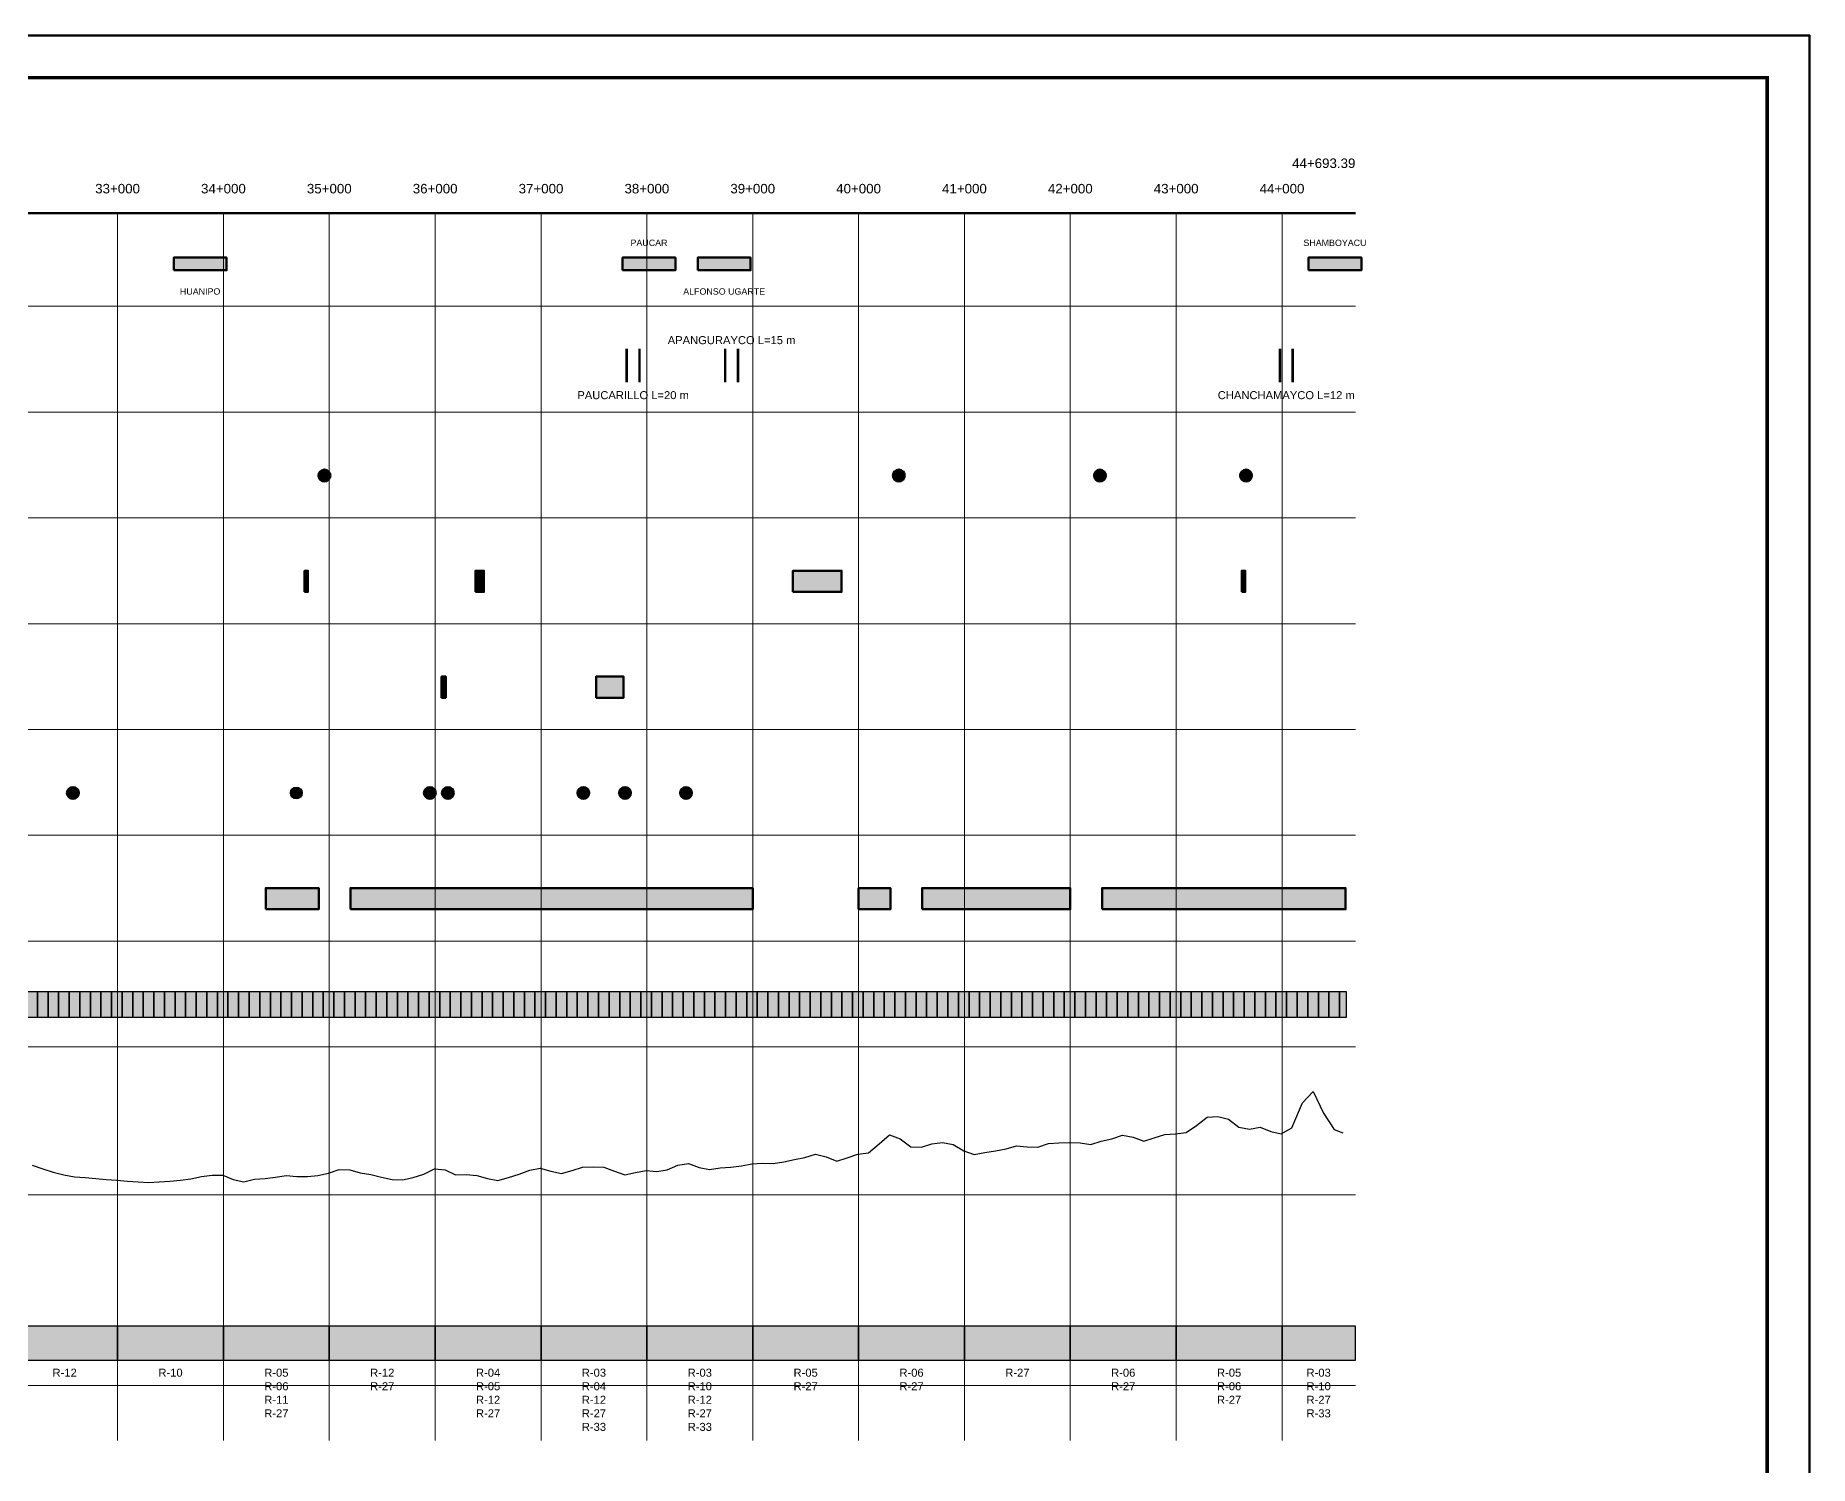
# Model space of a CAD drawing. Header units: metres. Extents: x 360050 to 393690, y 9180000 to 9233950.
# Drawn here: x 376931 to 393690, y 9190242 to 9203760 of the extents above; entities that cross this region are included whole.
import ezdxf
from ezdxf.enums import TextEntityAlignment as Align

# ---------------------------------------------------------------- set-up
doc = ezdxf.new("R2010")
doc.units = ezdxf.units.M
doc.header["$LTSCALE"] = 0.25
for name, color, linetype, lineweight in [('EJE-VIA', 5, 'CONTINUOUS', 60), ('GRILLA', 9, 'CONTINUOUS', 13), ('MARCO', 7, 'CONTINUOUS', 50), ('TERRENO', 7, 'CONTINUOUS', 30)]:
    doc.layers.add(name, color=color, linetype=linetype, lineweight=lineweight)
for name, color, linetype in [('LOCALIDADES', 7, 'CONTINUOUS'), ('PROGRESIVAS', 5, 'CONTINUOUS'), ('TEXTOS', 7, 'CONTINUOUS')]:
    doc.layers.add(name, color=color, linetype=linetype)
for name, color, linetype, true_color in [('NIVEL-ALTO', 1, 'CONTINUOUS', 0xe63c3c), ('NIVEL-BAJO', 3, 'CONTINUOUS', 0x6eb45a), ('NIVEL-MODERADO', 30, 'CONTINUOUS', 0xf5be28), ('R-INTERFERENCIAS', 3, 'CONTINUOUS', 0x00c800), ('R-PUENTES', 1, 'CONTINUOUS', 0xe60000)]:
    doc.layers.add(name, color=color, linetype=linetype, true_color=true_color)
for name, color, linetype, lineweight, true_color in [('R-EROSION', 6, 'CONTINUOUS', 100, 0xdc00dc), ('R-INUNDACION', 150, 'CONTINUOUS', 100, 0x286edc), ('R-PLATAFORMA', 8, 'CONTINUOUS', 100, 0x787878), ('R-PREDIOS', 30, 'CONTINUOUS', 100, 0xe68200), ('R-RIEGO', 140, 'CONTINUOUS', 100, 0x008c8c), ('R-TALUDES', 1, 'CONTINUOUS', 100, 0xe60000)]:
    doc.layers.add(name, color=color, linetype=linetype, lineweight=lineweight, true_color=true_color)
doc.styles.get("Standard").update_dxf_attribs({"font": 'arial.ttf'})

msp = doc.modelspace()

# ---------------------------------------------------------------- hatches: boundary and pattern name
at = {"layer": 'NIVEL-ALTO', "true_color": 0xe63c3c}
h = msp.add_hatch(color=7, dxfattribs=at)
h.dxf.hatch_style = 1
h.paths.add_polyline_path([(379350, 9194480), (379450, 9194480), (379450, 9194720), (379350, 9194720)])
h = msp.add_hatch(color=7, dxfattribs=at)
h.dxf.hatch_style = 1
h.paths.add_polyline_path([(379450, 9194480), (379550, 9194480), (379550, 9194720), (379450, 9194720)])
h = msp.add_hatch(color=7, dxfattribs=at)
h.dxf.hatch_style = 1
h.paths.add_polyline_path([(379550, 9194480), (379650, 9194480), (379650, 9194720), (379550, 9194720)])
h = msp.add_hatch(color=7, dxfattribs=at)
h.dxf.hatch_style = 1
h.paths.add_polyline_path([(379650, 9194480), (379750, 9194480), (379750, 9194720), (379650, 9194720)])
h = msp.add_hatch(color=7, dxfattribs=at)
h.dxf.hatch_style = 1
h.paths.add_polyline_path([(379750, 9194480), (379850, 9194480), (379850, 9194720), (379750, 9194720)])
h = msp.add_hatch(color=7, dxfattribs=at)
h.dxf.hatch_style = 1
h.paths.add_polyline_path([(380250, 9194480), (380350, 9194480), (380350, 9194720), (380250, 9194720)])
h = msp.add_hatch(color=7, dxfattribs=at)
h.dxf.hatch_style = 1
h.paths.add_polyline_path([(380750, 9194480), (380850, 9194480), (380850, 9194720), (380750, 9194720)])
h = msp.add_hatch(color=7, dxfattribs=at)
h.dxf.hatch_style = 1
h.paths.add_polyline_path([(380850, 9194480), (380950, 9194480), (380950, 9194720), (380850, 9194720)])
h = msp.add_hatch(color=7, dxfattribs=at)
h.dxf.hatch_style = 1
h.paths.add_polyline_path([(380950, 9194480), (381050, 9194480), (381050, 9194720), (380950, 9194720)])
h = msp.add_hatch(color=7, dxfattribs=at)
h.dxf.hatch_style = 1
h.paths.add_polyline_path([(381050, 9194480), (381150, 9194480), (381150, 9194720), (381050, 9194720)])
h = msp.add_hatch(color=7, dxfattribs=at)
h.dxf.hatch_style = 1
h.paths.add_polyline_path([(381150, 9194480), (381250, 9194480), (381250, 9194720), (381150, 9194720)])
h = msp.add_hatch(color=7, dxfattribs=at)
h.dxf.hatch_style = 1
h.paths.add_polyline_path([(382150, 9194480), (382250, 9194480), (382250, 9194720), (382150, 9194720)])
h = msp.add_hatch(color=7, dxfattribs=at)
h.dxf.hatch_style = 1
h.paths.add_polyline_path([(382350, 9194480), (382450, 9194480), (382450, 9194720), (382350, 9194720)])
h = msp.add_hatch(color=7, dxfattribs=at)
h.dxf.hatch_style = 1
h.paths.add_polyline_path([(386150, 9194480), (386250, 9194480), (386250, 9194720), (386150, 9194720)])
h = msp.add_hatch(color=7, dxfattribs=at)
h.dxf.hatch_style = 1
h.paths.add_polyline_path([(386250, 9194480), (386350, 9194480), (386350, 9194720), (386250, 9194720)])
h = msp.add_hatch(color=7, dxfattribs=at)
h.dxf.hatch_style = 1
h.paths.add_polyline_path([(386350, 9194480), (386450, 9194480), (386450, 9194720), (386350, 9194720)])
h = msp.add_hatch(color=7, dxfattribs=at)
h.dxf.hatch_style = 1
h.paths.add_polyline_path([(386450, 9194480), (386550, 9194480), (386550, 9194720), (386450, 9194720)])
h = msp.add_hatch(color=7, dxfattribs=at)
h.dxf.hatch_style = 1
h.paths.add_polyline_path([(388050, 9194480), (388150, 9194480), (388150, 9194720), (388050, 9194720)])
h = msp.add_hatch(color=7, dxfattribs=at)
h.dxf.hatch_style = 1
h.paths.add_polyline_path([(388150, 9194480), (388250, 9194480), (388250, 9194720), (388150, 9194720)])
at = {"layer": 'NIVEL-BAJO', "true_color": 0x6eb45a}
h = msp.add_hatch(color=7, dxfattribs=at)
h.dxf.hatch_style = 1
h.paths.add_polyline_path([(376850, 9194480), (376950, 9194480), (376950, 9194720), (376850, 9194720)])
h = msp.add_hatch(color=7, dxfattribs=at)
h.dxf.hatch_style = 1
h.paths.add_polyline_path([(376950, 9194480), (377050, 9194480), (377050, 9194720), (376950, 9194720)])
h = msp.add_hatch(color=7, dxfattribs=at)
h.dxf.hatch_style = 1
h.paths.add_polyline_path([(377050, 9194480), (377150, 9194480), (377150, 9194720), (377050, 9194720)])
h = msp.add_hatch(color=7, dxfattribs=at)
h.dxf.hatch_style = 1
h.paths.add_polyline_path([(377150, 9194480), (377250, 9194480), (377250, 9194720), (377150, 9194720)])
h = msp.add_hatch(color=7, dxfattribs=at)
h.dxf.hatch_style = 1
h.paths.add_polyline_path([(377250, 9194480), (377350, 9194480), (377350, 9194720), (377250, 9194720)])
h = msp.add_hatch(color=7, dxfattribs=at)
h.dxf.hatch_style = 1
h.paths.add_polyline_path([(377350, 9194480), (377450, 9194480), (377450, 9194720), (377350, 9194720)])
h = msp.add_hatch(color=7, dxfattribs=at)
h.dxf.hatch_style = 1
h.paths.add_polyline_path([(377450, 9194480), (377550, 9194480), (377550, 9194720), (377450, 9194720)])
h = msp.add_hatch(color=7, dxfattribs=at)
h.dxf.hatch_style = 1
h.paths.add_polyline_path([(377550, 9194480), (377650, 9194480), (377650, 9194720), (377550, 9194720)])
h = msp.add_hatch(color=7, dxfattribs=at)
h.dxf.hatch_style = 1
h.paths.add_polyline_path([(377650, 9194480), (377750, 9194480), (377750, 9194720), (377650, 9194720)])
h = msp.add_hatch(color=7, dxfattribs=at)
h.dxf.hatch_style = 1
h.paths.add_polyline_path([(377750, 9194480), (377850, 9194480), (377850, 9194720), (377750, 9194720)])
h = msp.add_hatch(color=7, dxfattribs=at)
h.dxf.hatch_style = 1
h.paths.add_polyline_path([(377850, 9194480), (377950, 9194480), (377950, 9194720), (377850, 9194720)])
h = msp.add_hatch(color=7, dxfattribs=at)
h.dxf.hatch_style = 1
h.paths.add_polyline_path([(377950, 9194480), (378050, 9194480), (378050, 9194720), (377950, 9194720)])
h = msp.add_hatch(color=7, dxfattribs=at)
h.dxf.hatch_style = 1
h.paths.add_polyline_path([(378050, 9194480), (378150, 9194480), (378150, 9194720), (378050, 9194720)])
h = msp.add_hatch(color=7, dxfattribs=at)
h.dxf.hatch_style = 1
h.paths.add_polyline_path([(378150, 9194480), (378250, 9194480), (378250, 9194720), (378150, 9194720)])
h = msp.add_hatch(color=7, dxfattribs=at)
h.dxf.hatch_style = 1
h.paths.add_polyline_path([(378250, 9194480), (378350, 9194480), (378350, 9194720), (378250, 9194720)])
h = msp.add_hatch(color=7, dxfattribs=at)
h.dxf.hatch_style = 1
h.paths.add_polyline_path([(378350, 9194480), (378450, 9194480), (378450, 9194720), (378350, 9194720)])
h = msp.add_hatch(color=7, dxfattribs=at)
h.dxf.hatch_style = 1
h.paths.add_polyline_path([(378450, 9194480), (378550, 9194480), (378550, 9194720), (378450, 9194720)])
h = msp.add_hatch(color=7, dxfattribs=at)
h.dxf.hatch_style = 1
h.paths.add_polyline_path([(378550, 9194480), (378650, 9194480), (378650, 9194720), (378550, 9194720)])
h = msp.add_hatch(color=7, dxfattribs=at)
h.dxf.hatch_style = 1
h.paths.add_polyline_path([(378650, 9194480), (378750, 9194480), (378750, 9194720), (378650, 9194720)])
h = msp.add_hatch(color=7, dxfattribs=at)
h.dxf.hatch_style = 1
h.paths.add_polyline_path([(378750, 9194480), (378850, 9194480), (378850, 9194720), (378750, 9194720)])
h = msp.add_hatch(color=7, dxfattribs=at)
h.dxf.hatch_style = 1
h.paths.add_polyline_path([(378850, 9194480), (378950, 9194480), (378950, 9194720), (378850, 9194720)])
h = msp.add_hatch(color=7, dxfattribs=at)
h.dxf.hatch_style = 1
h.paths.add_polyline_path([(378950, 9194480), (379050, 9194480), (379050, 9194720), (378950, 9194720)])
h = msp.add_hatch(color=7, dxfattribs=at)
h.dxf.hatch_style = 1
h.paths.add_polyline_path([(379950, 9194480), (380050, 9194480), (380050, 9194720), (379950, 9194720)])
h = msp.add_hatch(color=7, dxfattribs=at)
h.dxf.hatch_style = 1
h.paths.add_polyline_path([(381350, 9194480), (381450, 9194480), (381450, 9194720), (381350, 9194720)])
h = msp.add_hatch(color=7, dxfattribs=at)
h.dxf.hatch_style = 1
h.paths.add_polyline_path([(381450, 9194480), (381550, 9194480), (381550, 9194720), (381450, 9194720)])
h = msp.add_hatch(color=7, dxfattribs=at)
h.dxf.hatch_style = 1
h.paths.add_polyline_path([(381550, 9194480), (381650, 9194480), (381650, 9194720), (381550, 9194720)])
h = msp.add_hatch(color=7, dxfattribs=at)
h.dxf.hatch_style = 1
h.paths.add_polyline_path([(381850, 9194480), (381950, 9194480), (381950, 9194720), (381850, 9194720)])
h = msp.add_hatch(color=7, dxfattribs=at)
h.dxf.hatch_style = 1
h.paths.add_polyline_path([(381950, 9194480), (382050, 9194480), (382050, 9194720), (381950, 9194720)])
h = msp.add_hatch(color=7, dxfattribs=at)
h.dxf.hatch_style = 1
h.paths.add_polyline_path([(383050, 9194480), (383150, 9194480), (383150, 9194720), (383050, 9194720)])
h = msp.add_hatch(color=7, dxfattribs=at)
h.dxf.hatch_style = 1
h.paths.add_polyline_path([(383550, 9194480), (383650, 9194480), (383650, 9194720), (383550, 9194720)])
h = msp.add_hatch(color=7, dxfattribs=at)
h.dxf.hatch_style = 1
h.paths.add_polyline_path([(383650, 9194480), (383750, 9194480), (383750, 9194720), (383650, 9194720)])
h = msp.add_hatch(color=7, dxfattribs=at)
h.dxf.hatch_style = 1
h.paths.add_polyline_path([(385250, 9194480), (385350, 9194480), (385350, 9194720), (385250, 9194720)])
h = msp.add_hatch(color=7, dxfattribs=at)
h.dxf.hatch_style = 1
h.paths.add_polyline_path([(385350, 9194480), (385450, 9194480), (385450, 9194720), (385350, 9194720)])
h = msp.add_hatch(color=7, dxfattribs=at)
h.dxf.hatch_style = 1
h.paths.add_polyline_path([(385450, 9194480), (385550, 9194480), (385550, 9194720), (385450, 9194720)])
h = msp.add_hatch(color=7, dxfattribs=at)
h.dxf.hatch_style = 1
h.paths.add_polyline_path([(385550, 9194480), (385650, 9194480), (385650, 9194720), (385550, 9194720)])
h = msp.add_hatch(color=7, dxfattribs=at)
h.dxf.hatch_style = 1
h.paths.add_polyline_path([(385650, 9194480), (385750, 9194480), (385750, 9194720), (385650, 9194720)])
h = msp.add_hatch(color=7, dxfattribs=at)
h.dxf.hatch_style = 1
h.paths.add_polyline_path([(386550, 9194480), (386650, 9194480), (386650, 9194720), (386550, 9194720)])
h = msp.add_hatch(color=7, dxfattribs=at)
h.dxf.hatch_style = 1
h.paths.add_polyline_path([(386650, 9194480), (386750, 9194480), (386750, 9194720), (386650, 9194720)])
h = msp.add_hatch(color=7, dxfattribs=at)
h.dxf.hatch_style = 1
h.paths.add_polyline_path([(386850, 9194480), (386950, 9194480), (386950, 9194720), (386850, 9194720)])
h = msp.add_hatch(color=7, dxfattribs=at)
h.dxf.hatch_style = 1
h.paths.add_polyline_path([(386950, 9194480), (387050, 9194480), (387050, 9194720), (386950, 9194720)])
h = msp.add_hatch(color=7, dxfattribs=at)
h.dxf.hatch_style = 1
h.paths.add_polyline_path([(387050, 9194480), (387150, 9194480), (387150, 9194720), (387050, 9194720)])
h = msp.add_hatch(color=7, dxfattribs=at)
h.dxf.hatch_style = 1
h.paths.add_polyline_path([(387150, 9194480), (387250, 9194480), (387250, 9194720), (387150, 9194720)])
h = msp.add_hatch(color=7, dxfattribs=at)
h.dxf.hatch_style = 1
h.paths.add_polyline_path([(387250, 9194480), (387350, 9194480), (387350, 9194720), (387250, 9194720)])
h = msp.add_hatch(color=7, dxfattribs=at)
h.dxf.hatch_style = 1
h.paths.add_polyline_path([(387350, 9194480), (387450, 9194480), (387450, 9194720), (387350, 9194720)])
h = msp.add_hatch(color=7, dxfattribs=at)
h.dxf.hatch_style = 1
h.paths.add_polyline_path([(387450, 9194480), (387550, 9194480), (387550, 9194720), (387450, 9194720)])
h = msp.add_hatch(color=7, dxfattribs=at)
h.dxf.hatch_style = 1
h.paths.add_polyline_path([(387550, 9194480), (387650, 9194480), (387650, 9194720), (387550, 9194720)])
h = msp.add_hatch(color=7, dxfattribs=at)
h.dxf.hatch_style = 1
h.paths.add_polyline_path([(387650, 9194480), (387750, 9194480), (387750, 9194720), (387650, 9194720)])
h = msp.add_hatch(color=7, dxfattribs=at)
h.dxf.hatch_style = 1
h.paths.add_polyline_path([(388350, 9194480), (388450, 9194480), (388450, 9194720), (388350, 9194720)])
h = msp.add_hatch(color=7, dxfattribs=at)
h.dxf.hatch_style = 1
h.paths.add_polyline_path([(388450, 9194480), (388550, 9194480), (388550, 9194720), (388450, 9194720)])
h = msp.add_hatch(color=7, dxfattribs=at)
h.dxf.hatch_style = 1
h.paths.add_polyline_path([(388750, 9194480), (388850, 9194480), (388850, 9194720), (388750, 9194720)])
h = msp.add_hatch(color=7, dxfattribs=at)
h.dxf.hatch_style = 1
h.paths.add_polyline_path([(389150, 9194480), (389250, 9194480), (389250, 9194720), (389150, 9194720)])
at = {"layer": 'NIVEL-MODERADO', "true_color": 0xf5be28}
h = msp.add_hatch(color=7, dxfattribs=at)
h.dxf.hatch_style = 1
h.paths.add_polyline_path([(379050, 9194480), (379150, 9194480), (379150, 9194720), (379050, 9194720)])
h = msp.add_hatch(color=7, dxfattribs=at)
h.dxf.hatch_style = 1
h.paths.add_polyline_path([(379150, 9194480), (379250, 9194480), (379250, 9194720), (379150, 9194720)])
h = msp.add_hatch(color=7, dxfattribs=at)
h.dxf.hatch_style = 1
h.paths.add_polyline_path([(379250, 9194480), (379350, 9194480), (379350, 9194720), (379250, 9194720)])
h = msp.add_hatch(color=7, dxfattribs=at)
h.dxf.hatch_style = 1
h.paths.add_polyline_path([(379850, 9194480), (379950, 9194480), (379950, 9194720), (379850, 9194720)])
h = msp.add_hatch(color=7, dxfattribs=at)
h.dxf.hatch_style = 1
h.paths.add_polyline_path([(380050, 9194480), (380150, 9194480), (380150, 9194720), (380050, 9194720)])
h = msp.add_hatch(color=7, dxfattribs=at)
h.dxf.hatch_style = 1
h.paths.add_polyline_path([(380150, 9194480), (380250, 9194480), (380250, 9194720), (380150, 9194720)])
h = msp.add_hatch(color=7, dxfattribs=at)
h.dxf.hatch_style = 1
h.paths.add_polyline_path([(380350, 9194480), (380450, 9194480), (380450, 9194720), (380350, 9194720)])
h = msp.add_hatch(color=7, dxfattribs=at)
h.dxf.hatch_style = 1
h.paths.add_polyline_path([(380450, 9194480), (380550, 9194480), (380550, 9194720), (380450, 9194720)])
h = msp.add_hatch(color=7, dxfattribs=at)
h.dxf.hatch_style = 1
h.paths.add_polyline_path([(380550, 9194480), (380650, 9194480), (380650, 9194720), (380550, 9194720)])
h = msp.add_hatch(color=7, dxfattribs=at)
h.dxf.hatch_style = 1
h.paths.add_polyline_path([(380650, 9194480), (380750, 9194480), (380750, 9194720), (380650, 9194720)])
h = msp.add_hatch(color=7, dxfattribs=at)
h.dxf.hatch_style = 1
h.paths.add_polyline_path([(381250, 9194480), (381350, 9194480), (381350, 9194720), (381250, 9194720)])
h = msp.add_hatch(color=7, dxfattribs=at)
h.dxf.hatch_style = 1
h.paths.add_polyline_path([(381650, 9194480), (381750, 9194480), (381750, 9194720), (381650, 9194720)])
h = msp.add_hatch(color=7, dxfattribs=at)
h.dxf.hatch_style = 1
h.paths.add_polyline_path([(381750, 9194480), (381850, 9194480), (381850, 9194720), (381750, 9194720)])
h = msp.add_hatch(color=7, dxfattribs=at)
h.dxf.hatch_style = 1
h.paths.add_polyline_path([(382050, 9194480), (382150, 9194480), (382150, 9194720), (382050, 9194720)])
h = msp.add_hatch(color=7, dxfattribs=at)
h.dxf.hatch_style = 1
h.paths.add_polyline_path([(382250, 9194480), (382350, 9194480), (382350, 9194720), (382250, 9194720)])
h = msp.add_hatch(color=7, dxfattribs=at)
h.dxf.hatch_style = 1
h.paths.add_polyline_path([(382450, 9194480), (382550, 9194480), (382550, 9194720), (382450, 9194720)])
h = msp.add_hatch(color=7, dxfattribs=at)
h.dxf.hatch_style = 1
h.paths.add_polyline_path([(382550, 9194480), (382650, 9194480), (382650, 9194720), (382550, 9194720)])
h = msp.add_hatch(color=7, dxfattribs=at)
h.dxf.hatch_style = 1
h.paths.add_polyline_path([(382650, 9194480), (382750, 9194480), (382750, 9194720), (382650, 9194720)])
h = msp.add_hatch(color=7, dxfattribs=at)
h.dxf.hatch_style = 1
h.paths.add_polyline_path([(382750, 9194480), (382850, 9194480), (382850, 9194720), (382750, 9194720)])
h = msp.add_hatch(color=7, dxfattribs=at)
h.dxf.hatch_style = 1
h.paths.add_polyline_path([(382850, 9194480), (382950, 9194480), (382950, 9194720), (382850, 9194720)])
h = msp.add_hatch(color=7, dxfattribs=at)
h.dxf.hatch_style = 1
h.paths.add_polyline_path([(382950, 9194480), (383050, 9194480), (383050, 9194720), (382950, 9194720)])
h = msp.add_hatch(color=7, dxfattribs=at)
h.dxf.hatch_style = 1
h.paths.add_polyline_path([(383150, 9194480), (383250, 9194480), (383250, 9194720), (383150, 9194720)])
h = msp.add_hatch(color=7, dxfattribs=at)
h.dxf.hatch_style = 1
h.paths.add_polyline_path([(383250, 9194480), (383350, 9194480), (383350, 9194720), (383250, 9194720)])
h = msp.add_hatch(color=7, dxfattribs=at)
h.dxf.hatch_style = 1
h.paths.add_polyline_path([(383350, 9194480), (383450, 9194480), (383450, 9194720), (383350, 9194720)])
h = msp.add_hatch(color=7, dxfattribs=at)
h.dxf.hatch_style = 1
h.paths.add_polyline_path([(383450, 9194480), (383550, 9194480), (383550, 9194720), (383450, 9194720)])
h = msp.add_hatch(color=7, dxfattribs=at)
h.dxf.hatch_style = 1
h.paths.add_polyline_path([(383750, 9194480), (383850, 9194480), (383850, 9194720), (383750, 9194720)])
h = msp.add_hatch(color=7, dxfattribs=at)
h.dxf.hatch_style = 1
h.paths.add_polyline_path([(383850, 9194480), (383950, 9194480), (383950, 9194720), (383850, 9194720)])
h = msp.add_hatch(color=7, dxfattribs=at)
h.dxf.hatch_style = 1
h.paths.add_polyline_path([(383950, 9194480), (384050, 9194480), (384050, 9194720), (383950, 9194720)])
h = msp.add_hatch(color=7, dxfattribs=at)
h.dxf.hatch_style = 1
h.paths.add_polyline_path([(384050, 9194480), (384150, 9194480), (384150, 9194720), (384050, 9194720)])
h = msp.add_hatch(color=7, dxfattribs=at)
h.dxf.hatch_style = 1
h.paths.add_polyline_path([(384150, 9194480), (384250, 9194480), (384250, 9194720), (384150, 9194720)])
h = msp.add_hatch(color=7, dxfattribs=at)
h.dxf.hatch_style = 1
h.paths.add_polyline_path([(384250, 9194480), (384350, 9194480), (384350, 9194720), (384250, 9194720)])
h = msp.add_hatch(color=7, dxfattribs=at)
h.dxf.hatch_style = 1
h.paths.add_polyline_path([(384350, 9194480), (384450, 9194480), (384450, 9194720), (384350, 9194720)])
h = msp.add_hatch(color=7, dxfattribs=at)
h.dxf.hatch_style = 1
h.paths.add_polyline_path([(384450, 9194480), (384550, 9194480), (384550, 9194720), (384450, 9194720)])
h = msp.add_hatch(color=7, dxfattribs=at)
h.dxf.hatch_style = 1
h.paths.add_polyline_path([(384550, 9194480), (384650, 9194480), (384650, 9194720), (384550, 9194720)])
h = msp.add_hatch(color=7, dxfattribs=at)
h.dxf.hatch_style = 1
h.paths.add_polyline_path([(384650, 9194480), (384750, 9194480), (384750, 9194720), (384650, 9194720)])
h = msp.add_hatch(color=7, dxfattribs=at)
h.dxf.hatch_style = 1
h.paths.add_polyline_path([(384750, 9194480), (384850, 9194480), (384850, 9194720), (384750, 9194720)])
h = msp.add_hatch(color=7, dxfattribs=at)
h.dxf.hatch_style = 1
h.paths.add_polyline_path([(384850, 9194480), (384950, 9194480), (384950, 9194720), (384850, 9194720)])
h = msp.add_hatch(color=7, dxfattribs=at)
h.dxf.hatch_style = 1
h.paths.add_polyline_path([(384950, 9194480), (385050, 9194480), (385050, 9194720), (384950, 9194720)])
h = msp.add_hatch(color=7, dxfattribs=at)
h.dxf.hatch_style = 1
h.paths.add_polyline_path([(385050, 9194480), (385150, 9194480), (385150, 9194720), (385050, 9194720)])
h = msp.add_hatch(color=7, dxfattribs=at)
h.dxf.hatch_style = 1
h.paths.add_polyline_path([(385150, 9194480), (385250, 9194480), (385250, 9194720), (385150, 9194720)])
h = msp.add_hatch(color=7, dxfattribs=at)
h.dxf.hatch_style = 1
h.paths.add_polyline_path([(385750, 9194480), (385850, 9194480), (385850, 9194720), (385750, 9194720)])
h = msp.add_hatch(color=7, dxfattribs=at)
h.dxf.hatch_style = 1
h.paths.add_polyline_path([(385850, 9194480), (385950, 9194480), (385950, 9194720), (385850, 9194720)])
h = msp.add_hatch(color=7, dxfattribs=at)
h.dxf.hatch_style = 1
h.paths.add_polyline_path([(385950, 9194480), (386050, 9194480), (386050, 9194720), (385950, 9194720)])
h = msp.add_hatch(color=7, dxfattribs=at)
h.dxf.hatch_style = 1
h.paths.add_polyline_path([(386050, 9194480), (386150, 9194480), (386150, 9194720), (386050, 9194720)])
h = msp.add_hatch(color=7, dxfattribs=at)
h.dxf.hatch_style = 1
h.paths.add_polyline_path([(386750, 9194480), (386850, 9194480), (386850, 9194720), (386750, 9194720)])
h = msp.add_hatch(color=7, dxfattribs=at)
h.dxf.hatch_style = 1
h.paths.add_polyline_path([(387750, 9194480), (387850, 9194480), (387850, 9194720), (387750, 9194720)])
h = msp.add_hatch(color=7, dxfattribs=at)
h.dxf.hatch_style = 1
h.paths.add_polyline_path([(387850, 9194480), (387950, 9194480), (387950, 9194720), (387850, 9194720)])
h = msp.add_hatch(color=7, dxfattribs=at)
h.dxf.hatch_style = 1
h.paths.add_polyline_path([(387950, 9194480), (388050, 9194480), (388050, 9194720), (387950, 9194720)])
h = msp.add_hatch(color=7, dxfattribs=at)
h.dxf.hatch_style = 1
h.paths.add_polyline_path([(388250, 9194480), (388350, 9194480), (388350, 9194720), (388250, 9194720)])
h = msp.add_hatch(color=7, dxfattribs=at)
h.dxf.hatch_style = 1
h.paths.add_polyline_path([(388550, 9194480), (388650, 9194480), (388650, 9194720), (388550, 9194720)])
h = msp.add_hatch(color=7, dxfattribs=at)
h.dxf.hatch_style = 1
h.paths.add_polyline_path([(388650, 9194480), (388750, 9194480), (388750, 9194720), (388650, 9194720)])
h = msp.add_hatch(color=7, dxfattribs=at)
h.dxf.hatch_style = 1
h.paths.add_polyline_path([(388850, 9194480), (388950, 9194480), (388950, 9194720), (388850, 9194720)])
h = msp.add_hatch(color=7, dxfattribs=at)
h.dxf.hatch_style = 1
h.paths.add_polyline_path([(388950, 9194480), (389050, 9194480), (389050, 9194720), (388950, 9194720)])
h = msp.add_hatch(color=7, dxfattribs=at)
h.dxf.hatch_style = 1
h.paths.add_polyline_path([(389050, 9194480), (389150, 9194480), (389150, 9194720), (389050, 9194720)])
h = msp.add_hatch(color=7, dxfattribs=at)
h.dxf.hatch_style = 1
h.paths.add_polyline_path([(389250, 9194480), (389315, 9194480), (389315, 9194720), (389250, 9194720)])
h = msp.add_hatch(color=7, dxfattribs=at)
h.dxf.hatch_style = 1
h.paths.add_polyline_path([(376707, 9191240), (377707, 9191240), (377707, 9191560), (376707, 9191560)])
h = msp.add_hatch(color=7, dxfattribs=at)
h.dxf.hatch_style = 1
h.paths.add_polyline_path([(377707, 9191240), (378707, 9191240), (378707, 9191560), (377707, 9191560)])
h = msp.add_hatch(color=7, dxfattribs=at)
h.dxf.hatch_style = 1
h.paths.add_polyline_path([(378707, 9191240), (379707, 9191240), (379707, 9191560), (378707, 9191560)])
h = msp.add_hatch(color=7, dxfattribs=at)
h.dxf.hatch_style = 1
h.paths.add_polyline_path([(379707, 9191240), (380707, 9191240), (380707, 9191560), (379707, 9191560)])
h = msp.add_hatch(color=7, dxfattribs=at)
h.dxf.hatch_style = 1
h.paths.add_polyline_path([(380707, 9191240), (381707, 9191240), (381707, 9191560), (380707, 9191560)])
h = msp.add_hatch(color=7, dxfattribs=at)
h.dxf.hatch_style = 1
h.paths.add_polyline_path([(381707, 9191240), (382707, 9191240), (382707, 9191560), (381707, 9191560)])
h = msp.add_hatch(color=7, dxfattribs=at)
h.dxf.hatch_style = 1
h.paths.add_polyline_path([(382707, 9191240), (383707, 9191240), (383707, 9191560), (382707, 9191560)])
h = msp.add_hatch(color=7, dxfattribs=at)
h.dxf.hatch_style = 1
h.paths.add_polyline_path([(383707, 9191240), (384707, 9191240), (384707, 9191560), (383707, 9191560)])
h = msp.add_hatch(color=7, dxfattribs=at)
h.dxf.hatch_style = 1
h.paths.add_polyline_path([(384707, 9191240), (385707, 9191240), (385707, 9191560), (384707, 9191560)])
h = msp.add_hatch(color=7, dxfattribs=at)
h.dxf.hatch_style = 1
h.paths.add_polyline_path([(385707, 9191240), (386707, 9191240), (386707, 9191560), (385707, 9191560)])
h = msp.add_hatch(color=7, dxfattribs=at)
h.dxf.hatch_style = 1
h.paths.add_polyline_path([(386707, 9191240), (387707, 9191240), (387707, 9191560), (386707, 9191560)])
h = msp.add_hatch(color=7, dxfattribs=at)
h.dxf.hatch_style = 1
h.paths.add_polyline_path([(387707, 9191240), (388707, 9191240), (388707, 9191560), (387707, 9191560)])
h = msp.add_hatch(color=7, dxfattribs=at)
h.dxf.hatch_style = 1
h.paths.add_polyline_path([(388707, 9191240), (389400, 9191240), (389400, 9191560), (388707, 9191560)])
at = {"layer": 'R-EROSION', "true_color": 0xdc00dc}
h = msp.add_hatch(color=7, dxfattribs=at)
h.dxf.hatch_style = 1
h.paths.add_polyline_path([(379473, 9198500), (379505, 9198500), (379505, 9198700), (379473, 9198700)])
h = msp.add_hatch(color=7, dxfattribs=at)
h.dxf.hatch_style = 1
h.paths.add_polyline_path([(381087, 9198500), (381167, 9198500), (381167, 9198700), (381087, 9198700)])
h = msp.add_hatch(color=7, dxfattribs=at)
h.dxf.hatch_style = 1
h.paths.add_polyline_path([(384087, 9198500), (384547, 9198500), (384547, 9198700), (384087, 9198700)])
h = msp.add_hatch(color=7, dxfattribs=at)
h.dxf.hatch_style = 1
h.paths.add_polyline_path([(388327, 9198500), (388359, 9198500), (388359, 9198700), (388327, 9198700)])
at = {"layer": 'R-INTERFERENCIAS'}
h = msp.add_hatch(color=256, dxfattribs=at)
edge = h.paths.add_edge_path()
edge.add_arc((379395, 9196600), 56, 0, 360)
at = {"layer": 'R-INUNDACION'}
h = msp.add_hatch(color=256, dxfattribs=at)
edge = h.paths.add_edge_path()
edge.add_arc((379661, 9199600), 56, 0, 360)
h = msp.add_hatch(color=256, dxfattribs=at)
edge = h.paths.add_edge_path()
edge.add_arc((385087, 9199600), 56, 0, 360)
h = msp.add_hatch(color=256, dxfattribs=at)
edge = h.paths.add_edge_path()
edge.add_arc((386987, 9199600), 56, 0, 360)
h = msp.add_hatch(color=256, dxfattribs=at)
edge = h.paths.add_edge_path()
edge.add_arc((388367, 9199600), 56, 0, 360)
at = {"layer": 'R-PLATAFORMA', "true_color": 0x787878}
h = msp.add_hatch(color=7, dxfattribs=at)
h.dxf.hatch_style = 1
h.paths.add_polyline_path([(379107, 9195500), (379607, 9195500), (379607, 9195700), (379107, 9195700)])
h = msp.add_hatch(color=7, dxfattribs=at)
h.dxf.hatch_style = 1
h.paths.add_polyline_path([(379907, 9195500), (383707, 9195500), (383707, 9195700), (379907, 9195700)])
h = msp.add_hatch(color=7, dxfattribs=at)
h.dxf.hatch_style = 1
h.paths.add_polyline_path([(384707, 9195500), (385007, 9195500), (385007, 9195700), (384707, 9195700)])
h = msp.add_hatch(color=7, dxfattribs=at)
h.dxf.hatch_style = 1
h.paths.add_polyline_path([(385307, 9195500), (386707, 9195500), (386707, 9195700), (385307, 9195700)])
h = msp.add_hatch(color=7, dxfattribs=at)
h.dxf.hatch_style = 1
h.paths.add_polyline_path([(387007, 9195500), (389307, 9195500), (389307, 9195700), (387007, 9195700)])
at = {"layer": 'R-PREDIOS', "true_color": 0xe68200}
h = msp.add_hatch(color=7, dxfattribs=at)
h.dxf.hatch_style = 1
h.paths.add_polyline_path([(378237, 9201540), (378737, 9201540), (378737, 9201660), (378237, 9201660)])
h = msp.add_hatch(color=7, dxfattribs=at)
h.dxf.hatch_style = 1
h.paths.add_polyline_path([(382477, 9201540), (382977, 9201540), (382977, 9201660), (382477, 9201660)])
h = msp.add_hatch(color=7, dxfattribs=at)
h.dxf.hatch_style = 1
h.paths.add_polyline_path([(383187, 9201540), (383687, 9201540), (383687, 9201660), (383187, 9201660)])
h = msp.add_hatch(color=7, dxfattribs=at)
h.dxf.hatch_style = 1
h.paths.add_polyline_path([(388957, 9201540), (389457, 9201540), (389457, 9201660), (388957, 9201660)])
at = {"layer": 'R-RIEGO'}
h = msp.add_hatch(color=256, dxfattribs=at)
edge = h.paths.add_edge_path()
edge.add_arc((377285, 9196600), 56, 0, 360)
h = msp.add_hatch(color=256, dxfattribs=at)
edge = h.paths.add_edge_path()
edge.add_arc((380657, 9196600), 56, 0, 360)
h = msp.add_hatch(color=256, dxfattribs=at)
edge = h.paths.add_edge_path()
edge.add_arc((380827, 9196600), 56, 0, 360)
h = msp.add_hatch(color=256, dxfattribs=at)
edge = h.paths.add_edge_path()
edge.add_arc((382107, 9196600), 56, 0, 360)
h = msp.add_hatch(color=256, dxfattribs=at)
edge = h.paths.add_edge_path()
edge.add_arc((382501, 9196600), 56, 0, 360)
h = msp.add_hatch(color=256, dxfattribs=at)
edge = h.paths.add_edge_path()
edge.add_arc((383077, 9196600), 56, 0, 360)
at = {"layer": 'R-TALUDES', "true_color": 0xe60000}
h = msp.add_hatch(color=7, dxfattribs=at)
h.dxf.hatch_style = 1
h.paths.add_polyline_path([(380767, 9197500), (380807, 9197500), (380807, 9197700), (380767, 9197700)])
h = msp.add_hatch(color=7, dxfattribs=at)
h.dxf.hatch_style = 1
h.paths.add_polyline_path([(382227, 9197500), (382487, 9197500), (382487, 9197700), (382227, 9197700)])

# ---------------------------------------------------------------- linework, layer by layer
at = {"layer": 'EJE-VIA'}
msp.add_line((364050, 9202080), (389400, 9202080), dxfattribs=at)
at = {"layer": 'GRILLA'}
for p, q in [((377707, 9202080), (377707, 9190480)), ((378707, 9202080), (378707, 9190480)), ((379707, 9202080), (379707, 9190480)), ((380707, 9202080), (380707, 9190480)), ((381707, 9202080), (381707, 9190480)), ((382707, 9202080), (382707, 9190480)), ((383707, 9202080), (383707, 9190480)), ((384707, 9202080), (384707, 9190480)), ((385707, 9202080), (385707, 9190480)), ((386707, 9202080), (386707, 9190480)), ((387707, 9202080), (387707, 9190480)), ((388707, 9202080), (388707, 9190480)), ((364050, 9201200), (389400, 9201200)), ((364050, 9200200), (389400, 9200200)), ((364050, 9199200), (389400, 9199200)), ((364050, 9198200), (389400, 9198200)), ((364050, 9197200), (389400, 9197200)), ((364050, 9196200), (389400, 9196200)), ((364050, 9195200), (389400, 9195200)), ((364050, 9194200), (389400, 9194200)), ((364050, 9192800), (389400, 9192800)), ((364050, 9191000), (389400, 9191000))]:
    msp.add_line(p, q, dxfattribs=at)
at = {"layer": 'MARCO'}
msp.add_lwpolyline([(360050, 9180000), (393690, 9180000), (393690, 9203760), (360050, 9203760)], close=True, dxfattribs=at)
at = {"layer": 'MARCO', "const_width": 32}
msp.add_lwpolyline([(361050, 9180400), (393290, 9180400), (393290, 9203360), (361050, 9203360)], close=True, dxfattribs=at)
at = {"layer": 'NIVEL-ALTO'}
for points in [[(379350, 9194480), (379450, 9194480), (379450, 9194720), (379350, 9194720)], [(379450, 9194480), (379550, 9194480), (379550, 9194720), (379450, 9194720)], [(379550, 9194480), (379650, 9194480), (379650, 9194720), (379550, 9194720)], [(379650, 9194480), (379750, 9194480), (379750, 9194720), (379650, 9194720)], [(379750, 9194480), (379850, 9194480), (379850, 9194720), (379750, 9194720)], [(380250, 9194480), (380350, 9194480), (380350, 9194720), (380250, 9194720)], [(380750, 9194480), (380850, 9194480), (380850, 9194720), (380750, 9194720)], [(380850, 9194480), (380950, 9194480), (380950, 9194720), (380850, 9194720)], [(380950, 9194480), (381050, 9194480), (381050, 9194720), (380950, 9194720)], [(381050, 9194480), (381150, 9194480), (381150, 9194720), (381050, 9194720)], [(381150, 9194480), (381250, 9194480), (381250, 9194720), (381150, 9194720)], [(382150, 9194480), (382250, 9194480), (382250, 9194720), (382150, 9194720)], [(382350, 9194480), (382450, 9194480), (382450, 9194720), (382350, 9194720)], [(386150, 9194480), (386250, 9194480), (386250, 9194720), (386150, 9194720)], [(386250, 9194480), (386350, 9194480), (386350, 9194720), (386250, 9194720)], [(386350, 9194480), (386450, 9194480), (386450, 9194720), (386350, 9194720)], [(386450, 9194480), (386550, 9194480), (386550, 9194720), (386450, 9194720)], [(388050, 9194480), (388150, 9194480), (388150, 9194720), (388050, 9194720)], [(388150, 9194480), (388250, 9194480), (388250, 9194720), (388150, 9194720)]]:
    msp.add_lwpolyline(points, close=True, dxfattribs=at)
at = {"layer": 'NIVEL-BAJO'}
for points in [[(376850, 9194480), (376950, 9194480), (376950, 9194720), (376850, 9194720)], [(376950, 9194480), (377050, 9194480), (377050, 9194720), (376950, 9194720)], [(377050, 9194480), (377150, 9194480), (377150, 9194720), (377050, 9194720)], [(377150, 9194480), (377250, 9194480), (377250, 9194720), (377150, 9194720)], [(377250, 9194480), (377350, 9194480), (377350, 9194720), (377250, 9194720)], [(377350, 9194480), (377450, 9194480), (377450, 9194720), (377350, 9194720)], [(377450, 9194480), (377550, 9194480), (377550, 9194720), (377450, 9194720)], [(377550, 9194480), (377650, 9194480), (377650, 9194720), (377550, 9194720)], [(377650, 9194480), (377750, 9194480), (377750, 9194720), (377650, 9194720)], [(377750, 9194480), (377850, 9194480), (377850, 9194720), (377750, 9194720)], [(377850, 9194480), (377950, 9194480), (377950, 9194720), (377850, 9194720)], [(377950, 9194480), (378050, 9194480), (378050, 9194720), (377950, 9194720)], [(378050, 9194480), (378150, 9194480), (378150, 9194720), (378050, 9194720)], [(378150, 9194480), (378250, 9194480), (378250, 9194720), (378150, 9194720)], [(378250, 9194480), (378350, 9194480), (378350, 9194720), (378250, 9194720)], [(378350, 9194480), (378450, 9194480), (378450, 9194720), (378350, 9194720)], [(378450, 9194480), (378550, 9194480), (378550, 9194720), (378450, 9194720)], [(378550, 9194480), (378650, 9194480), (378650, 9194720), (378550, 9194720)], [(378650, 9194480), (378750, 9194480), (378750, 9194720), (378650, 9194720)], [(378750, 9194480), (378850, 9194480), (378850, 9194720), (378750, 9194720)], [(378850, 9194480), (378950, 9194480), (378950, 9194720), (378850, 9194720)], [(378950, 9194480), (379050, 9194480), (379050, 9194720), (378950, 9194720)], [(379950, 9194480), (380050, 9194480), (380050, 9194720), (379950, 9194720)], [(381350, 9194480), (381450, 9194480), (381450, 9194720), (381350, 9194720)], [(381450, 9194480), (381550, 9194480), (381550, 9194720), (381450, 9194720)], [(381550, 9194480), (381650, 9194480), (381650, 9194720), (381550, 9194720)], [(381850, 9194480), (381950, 9194480), (381950, 9194720), (381850, 9194720)], [(381950, 9194480), (382050, 9194480), (382050, 9194720), (381950, 9194720)], [(383050, 9194480), (383150, 9194480), (383150, 9194720), (383050, 9194720)], [(383550, 9194480), (383650, 9194480), (383650, 9194720), (383550, 9194720)], [(383650, 9194480), (383750, 9194480), (383750, 9194720), (383650, 9194720)], [(385250, 9194480), (385350, 9194480), (385350, 9194720), (385250, 9194720)], [(385350, 9194480), (385450, 9194480), (385450, 9194720), (385350, 9194720)], [(385450, 9194480), (385550, 9194480), (385550, 9194720), (385450, 9194720)], [(385550, 9194480), (385650, 9194480), (385650, 9194720), (385550, 9194720)], [(385650, 9194480), (385750, 9194480), (385750, 9194720), (385650, 9194720)], [(386550, 9194480), (386650, 9194480), (386650, 9194720), (386550, 9194720)], [(386650, 9194480), (386750, 9194480), (386750, 9194720), (386650, 9194720)], [(386850, 9194480), (386950, 9194480), (386950, 9194720), (386850, 9194720)], [(386950, 9194480), (387050, 9194480), (387050, 9194720), (386950, 9194720)], [(387050, 9194480), (387150, 9194480), (387150, 9194720), (387050, 9194720)], [(387150, 9194480), (387250, 9194480), (387250, 9194720), (387150, 9194720)], [(387250, 9194480), (387350, 9194480), (387350, 9194720), (387250, 9194720)], [(387350, 9194480), (387450, 9194480), (387450, 9194720), (387350, 9194720)], [(387450, 9194480), (387550, 9194480), (387550, 9194720), (387450, 9194720)], [(387550, 9194480), (387650, 9194480), (387650, 9194720), (387550, 9194720)], [(387650, 9194480), (387750, 9194480), (387750, 9194720), (387650, 9194720)], [(388350, 9194480), (388450, 9194480), (388450, 9194720), (388350, 9194720)], [(388450, 9194480), (388550, 9194480), (388550, 9194720), (388450, 9194720)], [(388750, 9194480), (388850, 9194480), (388850, 9194720), (388750, 9194720)], [(389150, 9194480), (389250, 9194480), (389250, 9194720), (389150, 9194720)]]:
    msp.add_lwpolyline(points, close=True, dxfattribs=at)
at = {"layer": 'NIVEL-MODERADO'}
for points in [[(379050, 9194480), (379150, 9194480), (379150, 9194720), (379050, 9194720)], [(379150, 9194480), (379250, 9194480), (379250, 9194720), (379150, 9194720)], [(379250, 9194480), (379350, 9194480), (379350, 9194720), (379250, 9194720)], [(379850, 9194480), (379950, 9194480), (379950, 9194720), (379850, 9194720)], [(380050, 9194480), (380150, 9194480), (380150, 9194720), (380050, 9194720)], [(380150, 9194480), (380250, 9194480), (380250, 9194720), (380150, 9194720)], [(380350, 9194480), (380450, 9194480), (380450, 9194720), (380350, 9194720)], [(380450, 9194480), (380550, 9194480), (380550, 9194720), (380450, 9194720)], [(380550, 9194480), (380650, 9194480), (380650, 9194720), (380550, 9194720)], [(380650, 9194480), (380750, 9194480), (380750, 9194720), (380650, 9194720)], [(381250, 9194480), (381350, 9194480), (381350, 9194720), (381250, 9194720)], [(381650, 9194480), (381750, 9194480), (381750, 9194720), (381650, 9194720)], [(381750, 9194480), (381850, 9194480), (381850, 9194720), (381750, 9194720)], [(382050, 9194480), (382150, 9194480), (382150, 9194720), (382050, 9194720)], [(382250, 9194480), (382350, 9194480), (382350, 9194720), (382250, 9194720)], [(382450, 9194480), (382550, 9194480), (382550, 9194720), (382450, 9194720)], [(382550, 9194480), (382650, 9194480), (382650, 9194720), (382550, 9194720)], [(382650, 9194480), (382750, 9194480), (382750, 9194720), (382650, 9194720)], [(382750, 9194480), (382850, 9194480), (382850, 9194720), (382750, 9194720)], [(382850, 9194480), (382950, 9194480), (382950, 9194720), (382850, 9194720)], [(382950, 9194480), (383050, 9194480), (383050, 9194720), (382950, 9194720)], [(383150, 9194480), (383250, 9194480), (383250, 9194720), (383150, 9194720)], [(383250, 9194480), (383350, 9194480), (383350, 9194720), (383250, 9194720)], [(383350, 9194480), (383450, 9194480), (383450, 9194720), (383350, 9194720)], [(383450, 9194480), (383550, 9194480), (383550, 9194720), (383450, 9194720)], [(383750, 9194480), (383850, 9194480), (383850, 9194720), (383750, 9194720)], [(383850, 9194480), (383950, 9194480), (383950, 9194720), (383850, 9194720)], [(383950, 9194480), (384050, 9194480), (384050, 9194720), (383950, 9194720)], [(384050, 9194480), (384150, 9194480), (384150, 9194720), (384050, 9194720)], [(384150, 9194480), (384250, 9194480), (384250, 9194720), (384150, 9194720)], [(384250, 9194480), (384350, 9194480), (384350, 9194720), (384250, 9194720)], [(384350, 9194480), (384450, 9194480), (384450, 9194720), (384350, 9194720)], [(384450, 9194480), (384550, 9194480), (384550, 9194720), (384450, 9194720)], [(384550, 9194480), (384650, 9194480), (384650, 9194720), (384550, 9194720)], [(384650, 9194480), (384750, 9194480), (384750, 9194720), (384650, 9194720)], [(384750, 9194480), (384850, 9194480), (384850, 9194720), (384750, 9194720)], [(384850, 9194480), (384950, 9194480), (384950, 9194720), (384850, 9194720)], [(384950, 9194480), (385050, 9194480), (385050, 9194720), (384950, 9194720)], [(385050, 9194480), (385150, 9194480), (385150, 9194720), (385050, 9194720)], [(385150, 9194480), (385250, 9194480), (385250, 9194720), (385150, 9194720)], [(385750, 9194480), (385850, 9194480), (385850, 9194720), (385750, 9194720)], [(385850, 9194480), (385950, 9194480), (385950, 9194720), (385850, 9194720)], [(385950, 9194480), (386050, 9194480), (386050, 9194720), (385950, 9194720)], [(386050, 9194480), (386150, 9194480), (386150, 9194720), (386050, 9194720)], [(386750, 9194480), (386850, 9194480), (386850, 9194720), (386750, 9194720)], [(387750, 9194480), (387850, 9194480), (387850, 9194720), (387750, 9194720)], [(387850, 9194480), (387950, 9194480), (387950, 9194720), (387850, 9194720)], [(387950, 9194480), (388050, 9194480), (388050, 9194720), (387950, 9194720)], [(388250, 9194480), (388350, 9194480), (388350, 9194720), (388250, 9194720)], [(388550, 9194480), (388650, 9194480), (388650, 9194720), (388550, 9194720)], [(388650, 9194480), (388750, 9194480), (388750, 9194720), (388650, 9194720)], [(388850, 9194480), (388950, 9194480), (388950, 9194720), (388850, 9194720)], [(388950, 9194480), (389050, 9194480), (389050, 9194720), (388950, 9194720)], [(389050, 9194480), (389150, 9194480), (389150, 9194720), (389050, 9194720)], [(389250, 9194480), (389315, 9194480), (389315, 9194720), (389250, 9194720)], [(376707, 9191240), (377707, 9191240), (377707, 9191560), (376707, 9191560)], [(377707, 9191240), (378707, 9191240), (378707, 9191560), (377707, 9191560)], [(378707, 9191240), (379707, 9191240), (379707, 9191560), (378707, 9191560)], [(379707, 9191240), (380707, 9191240), (380707, 9191560), (379707, 9191560)], [(380707, 9191240), (381707, 9191240), (381707, 9191560), (380707, 9191560)], [(381707, 9191240), (382707, 9191240), (382707, 9191560), (381707, 9191560)], [(382707, 9191240), (383707, 9191240), (383707, 9191560), (382707, 9191560)], [(383707, 9191240), (384707, 9191240), (384707, 9191560), (383707, 9191560)], [(384707, 9191240), (385707, 9191240), (385707, 9191560), (384707, 9191560)], [(385707, 9191240), (386707, 9191240), (386707, 9191560), (385707, 9191560)], [(386707, 9191240), (387707, 9191240), (387707, 9191560), (386707, 9191560)], [(387707, 9191240), (388707, 9191240), (388707, 9191560), (387707, 9191560)], [(388707, 9191240), (389400, 9191240), (389400, 9191560), (388707, 9191560)]]:
    msp.add_lwpolyline(points, close=True, dxfattribs=at)
at = {"layer": 'R-EROSION'}
for points in [[(379473, 9198500), (379505, 9198500), (379505, 9198700), (379473, 9198700)], [(381087, 9198500), (381167, 9198500), (381167, 9198700), (381087, 9198700)], [(384087, 9198500), (384547, 9198500), (384547, 9198700), (384087, 9198700)], [(388327, 9198500), (388359, 9198500), (388359, 9198700), (388327, 9198700)]]:
    msp.add_lwpolyline(points, close=True, dxfattribs=at)
at = {"layer": 'R-INTERFERENCIAS'}
msp.add_circle((379395, 9196600), 56, dxfattribs=at)
at = {"layer": 'R-INUNDACION'}
for centre in [(379661, 9199600), (385087, 9199600), (386987, 9199600), (388367, 9199600)]:
    msp.add_circle(centre, 56, dxfattribs=at)
at = {"layer": 'R-PLATAFORMA'}
for points in [[(379107, 9195500), (379607, 9195500), (379607, 9195700), (379107, 9195700)], [(379907, 9195500), (383707, 9195500), (383707, 9195700), (379907, 9195700)], [(384707, 9195500), (385007, 9195500), (385007, 9195700), (384707, 9195700)], [(385307, 9195500), (386707, 9195500), (386707, 9195700), (385307, 9195700)], [(387007, 9195500), (389307, 9195500), (389307, 9195700), (387007, 9195700)]]:
    msp.add_lwpolyline(points, close=True, dxfattribs=at)
at = {"layer": 'R-PREDIOS'}
for points in [[(378237, 9201540), (378737, 9201540), (378737, 9201660), (378237, 9201660)], [(382477, 9201540), (382977, 9201540), (382977, 9201660), (382477, 9201660)], [(383187, 9201540), (383687, 9201540), (383687, 9201660), (383187, 9201660)], [(388957, 9201540), (389457, 9201540), (389457, 9201660), (388957, 9201660)]]:
    msp.add_lwpolyline(points, close=True, dxfattribs=at)
at = {"layer": 'R-PUENTES', "const_width": 24}
for points in [[(382517, 9200480), (382517, 9200800)], [(382637, 9200480), (382637, 9200800)], [(383447, 9200480), (383447, 9200800)], [(383567, 9200480), (383567, 9200800)], [(388687, 9200480), (388687, 9200800)], [(388807, 9200480), (388807, 9200800)]]:
    msp.add_lwpolyline(points, dxfattribs=at)
at = {"layer": 'R-RIEGO'}
for centre in [(377285, 9196600), (380657, 9196600), (380827, 9196600), (382107, 9196600), (382501, 9196600), (383077, 9196600)]:
    msp.add_circle(centre, 56, dxfattribs=at)
at = {"layer": 'R-TALUDES'}
for points in [[(380767, 9197500), (380807, 9197500), (380807, 9197700), (380767, 9197700)], [(382227, 9197500), (382487, 9197500), (382487, 9197700), (382227, 9197700)]]:
    msp.add_lwpolyline(points, close=True, dxfattribs=at)
at = {"layer": 'TERRENO'}
msp.add_lwpolyline([(376900, 9193082), (377000, 9193047), (377100, 9193017), (377200, 9192991), (377300, 9192972), (377400, 9192964), (377500, 9192955), (377600, 9192947), (377700, 9192939), (377800, 9192931), (377900, 9192924), (378000, 9192919), (378100, 9192924), (378200, 9192931), (378300, 9192939), (378400, 9192951), (378500, 9192974), (378600, 9192987), (378700, 9192987), (378800, 9192947), (378900, 9192924), (379000, 9192949), (379100, 9192957), (379200, 9192967), (379300, 9192984), (379400, 9192974), (379500, 9192974), (379600, 9192985), (379700, 9193007), (379800, 9193042), (379900, 9193036), (380000, 9193008), (380100, 9192993), (380200, 9192968), (380300, 9192945), (380400, 9192942), (380500, 9192964), (380600, 9192998), (380700, 9193047), (380800, 9193037), (380900, 9192991), (381000, 9192993), (381100, 9192985), (381200, 9192955), (381300, 9192936), (381400, 9192964), (381500, 9192997), (381600, 9193034), (381700, 9193053), (381800, 9193024), (381900, 9193003), (382000, 9193030), (382100, 9193062), (382200, 9193066), (382300, 9193063), (382400, 9193026), (382500, 9192990), (382600, 9193011), (382700, 9193032), (382800, 9193021), (382900, 9193037), (383000, 9193082), (383100, 9193098), (383200, 9193060), (383300, 9193042), (383400, 9193055), (383500, 9193062), (383600, 9193076), (383700, 9193095), (383800, 9193099), (383900, 9193098), (384000, 9193112), (384100, 9193134), (384200, 9193154), (384300, 9193187), (384400, 9193161), (384500, 9193119), (384600, 9193150), (384700, 9193187), (384800, 9193199), (384900, 9193282), (385000, 9193367), (385100, 9193331), (385200, 9193256), (385300, 9193252), (385400, 9193282), (385500, 9193296), (385600, 9193276), (385700, 9193216), (385800, 9193184), (385900, 9193201), (386000, 9193216), (386100, 9193236), (386200, 9193263), (386300, 9193256), (386400, 9193252), (386500, 9193288), (386600, 9193292), (386700, 9193295), (386800, 9193294), (386900, 9193278), (387000, 9193309), (387100, 9193332), (387200, 9193366), (387300, 9193347), (387400, 9193309), (387500, 9193341), (387600, 9193370), (387700, 9193379), (387800, 9193389), (387900, 9193458), (388000, 9193536), (388100, 9193541), (388200, 9193515), (388300, 9193442), (388400, 9193423), (388500, 9193442), (388600, 9193400), (388700, 9193379), (388800, 9193435), (388900, 9193672), (389000, 9193779), (389100, 9193573), (389200, 9193419), (389282, 9193386)], dxfattribs=at)

# ---------------------------------------------------------------- texts
at = {"layer": 'LOCALIDADES'}
for s, p in [('PAUCAR', (382727, 9201800)), ('SHAMBOYACU', (389207, 9201800)), ('HUANIPO', (378487, 9201340)), ('ALFONSO UGARTE', (383437, 9201340))]:
    msp.add_text(s, height=60, dxfattribs=at).set_placement(p, align=Align.MIDDLE_CENTER)
at = {"layer": 'PROGRESIVAS'}
msp.add_text('44+693.39', height=90, dxfattribs=at).set_placement((389400, 9202480), align=Align.BOTTOM_RIGHT)
for s, p in [('33+000', (377707, 9202240)), ('34+000', (378707, 9202240)), ('35+000', (379707, 9202240)), ('36+000', (380707, 9202240)), ('37+000', (381707, 9202240)), ('38+000', (382707, 9202240)), ('39+000', (383707, 9202240)), ('40+000', (384707, 9202240)), ('41+000', (385707, 9202240)), ('42+000', (386707, 9202240)), ('43+000', (387707, 9202240)), ('44+000', (388707, 9202240))]:
    msp.add_text(s, height=90, dxfattribs=at).set_placement(p, align=Align.BOTTOM_CENTER)
at = {"layer": 'TEXTOS'}
for s, p in [('APANGURAYCO L=15 m', (383507, 9200880)), ('PAUCARILLO L=20 m', (382577, 9200360)), ('CHANCHAMAYCO L=12 m', (388747, 9200360)), ('R-12', (377207, 9191120)), ('R-10', (378207, 9191120)), ('R-05', (379207, 9191120)), ('R-12', (380207, 9191120)), ('R-04', (381207, 9191120)), ('R-03', (382207, 9191120)), ('R-03', (383207, 9191120)), ('R-05', (384207, 9191120)), ('R-06', (385207, 9191120)), ('R-27', (386207, 9191120)), ('R-06', (387207, 9191120)), ('R-05', (388207, 9191120)), ('R-03', (389053, 9191120)), ('R-06', (379207, 9190992)), ('R-27', (380207, 9190992)), ('R-05', (381207, 9190992)), ('R-04', (382207, 9190992)), ('R-10', (383207, 9190992)), ('R-27', (384207, 9190992)), ('R-27', (385207, 9190992)), ('R-27', (387207, 9190992)), ('R-06', (388207, 9190992)), ('R-10', (389053, 9190992)), ('R-11', (379207, 9190864)), ('R-27', (379207, 9190736)), ('R-12', (381207, 9190864)), ('R-27', (381207, 9190736)), ('R-12', (382207, 9190864)), ('R-27', (382207, 9190736)), ('R-12', (383207, 9190864)), ('R-27', (383207, 9190736)), ('R-27', (388207, 9190864)), ('R-27', (389053, 9190864)), ('R-33', (389053, 9190736)), ('R-33', (382207, 9190608)), ('R-33', (383207, 9190608))]:
    msp.add_text(s, height=75.6, dxfattribs=at).set_placement(p, align=Align.MIDDLE_CENTER)

doc.saveas('drawing.dxf')
